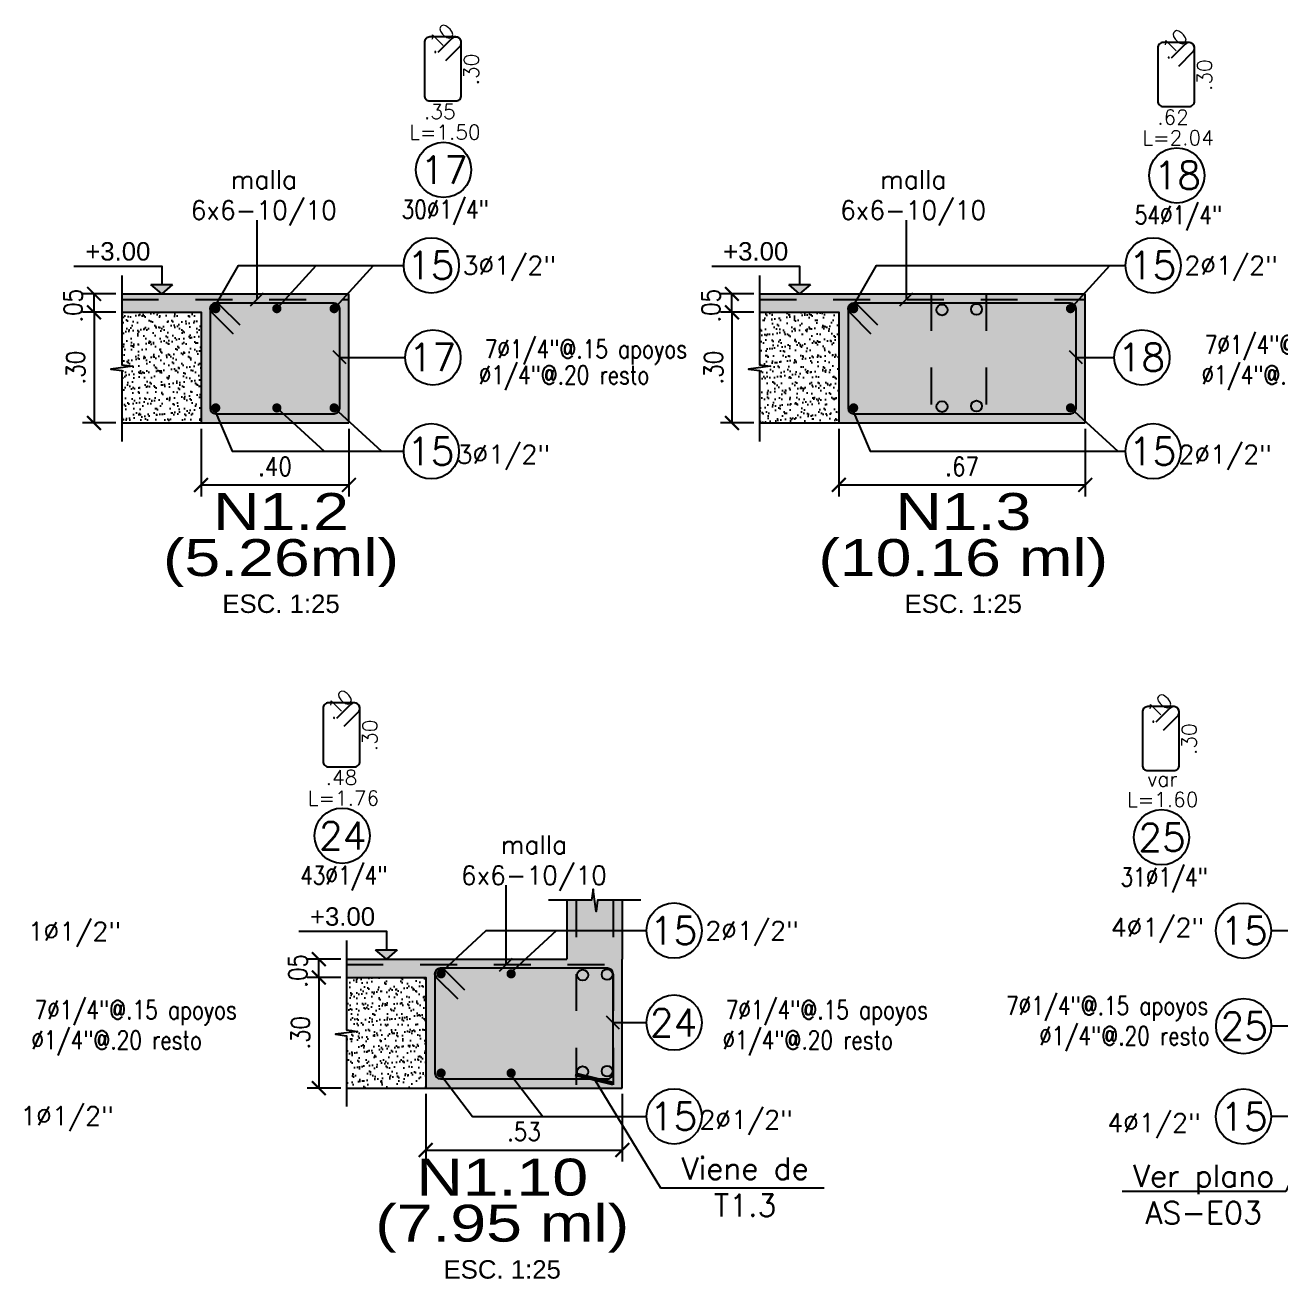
# Model space of a CAD drawing. Header units: millimetres. Extents: x -7.7 to 59, y -25.2 to 13.4.
# Drawn here: x 46.33 to 49.736, y -4.666 to -1.266 of the extents above; entities that cross this region are included whole.
import ezdxf
from ezdxf.enums import TextEntityAlignment as Align

# ---------------------------------------------------------------- set-up
doc = ezdxf.new("R2010")
doc.units = ezdxf.units.MM
doc.header["$LTSCALE"] = 0.05
doc.linetypes.add('DASHDOT2', pattern=[12.7, 6.35, -3.175, 0, -3.175])
doc.linetypes.add('HIDDEN2', pattern=[4.7625, 3.175, -1.5875])
for name, color, linetype in [('ACHURADO', 1, 'Continuous'), ('ACOTADO', 2, 'Continuous'), ('CANT_INVIS', 2, 'HIDDEN2'), ('CONT_CORTE', 4, 'Continuous'), ('TEXTO_REFUERZO', 3, 'Continuous'), ('TITULOS', 1, 'Continuous'), ('TXT_IND', 2, 'Continuous')]:
    doc.layers.add(name, color=color, linetype=linetype)
doc.styles.add('ACOTAMIENTOS', font='romans.shx', dxfattribs={"width": 0.85})
doc.styles.add('ARIAL', font='arial.ttf')
doc.styles.get("Standard").update_dxf_attribs({"font": 'romans.shx'})
doc.dimstyles.new('ACOTA_25', dxfattribs={"dimscale": 0.025, "dimtxt": 2, "dimasz": 1.5, "dimexe": 1.25, "dimexo": 0.625, "dimgap": 1, "dimtad": 1, "dimzin": 4, "dimdsep": 46, "dimtxsty": 'ACOTAMIENTOS', "dimblk1": 'ARCHTICK', "dimblk2": 'ARCHTICK', "dimsah": 1, "dimcen": 1.5, "dimclrd": 1, "dimclre": 1, "dimclrt": 256, "dimadec": 0, "dimazin": 0, "dimtfac": 1, "dimtofl": 0, "dimtmove": 2, "dimatfit": 3, "dimldrblk": 'ARCHTICK', "dimfxl": 0, "dimtolj": 1, "dimtzin": 0, "dimarcsym": 0})
pattern_1 = [(37.5, (0, -1.524376), (-0.000960019, 0.029364794), [0, -0.0231648, 0, -0.025908, 0, -0.024765]), (7.5, (0, -1.524376), (0.026971397, 0.043009506), [0, -0.0124968, 0, -0.0208788, 0, -0.008001]), (327.5, (-0.018745, -1.524376), (0.047459542, 8.6231e-05), [0, -0.00762, 0, -0.027432, 0, -0.035814]), (317.5, (-0.018745, -1.524376), (0.045813387, 0.01337576), [0, -0.00381, 0, -0.0179832, 0, -0.020574])]

# ---------------------------------------------------------------- blocks, each defined once
blk = doc.blocks.new('_ARCHTICK')
at = {"color": 0, "linetype": 'ByBlock', "const_width": 0.15}
blk.add_lwpolyline([(-0.5, -0.5), (0.5, 0.5)], dxfattribs=at)
blk = doc.blocks.new('*D56')
at = {"layer": 'ACOTADO', "color": 1, "lineweight": -2}
for p, q in [((48.3066, -2.045), (48.216, -2.045)), ((48.2472, -2.045), (48.2472, -2.345)), ((48.3066, -2.345), (48.216, -2.345))]:
    blk.add_line(p, q, dxfattribs=at)
at = {"layer": 'DEFPOINTS', "color": 0}
for p in [(48.3222, -2.045), (48.2472, -2.345), (48.3222, -2.345)]:
    blk.add_point(p, dxfattribs=at)
at = {"layer": 'ACOTADO', "color": 1, "lineweight": -2, "xscale": 0.03750000000000001, "yscale": 0.03750000000000001, "zscale": 0.03750000000000001}
for p, rotation in [((48.2472, -2.045), 90), ((48.2472, -2.345), 270)]:
    blk.add_blockref('_ARCHTICK', p, dxfattribs=dict(at, rotation=rotation))
at = {"layer": 'ACOTADO', "insert": (48.1972, -2.195), "char_height": 0.05, "attachment_point": 5, "rotation": 90, "style": 'ACOTAMIENTOS'}
blk.add_mtext('\\A1;.30', dxfattribs=at)
blk = doc.blocks.new('*D57')
at = {"layer": 'ACOTADO', "color": 1, "lineweight": -2}
for p, q in [((48.3066, -1.995), (48.216, -1.995)), ((48.2472, -2.045), (48.2472, -1.995)), ((48.3066, -2.045), (48.216, -2.045))]:
    blk.add_line(p, q, dxfattribs=at)
at = {"layer": 'DEFPOINTS', "color": 0}
for p in [(48.2472, -1.995), (48.3222, -1.995), (48.3222, -2.045)]:
    blk.add_point(p, dxfattribs=at)
at = {"layer": 'ACOTADO', "color": 1, "lineweight": -2, "xscale": 0.03750000000000001, "yscale": 0.03750000000000001, "zscale": 0.03750000000000001}
for p, rotation in [((48.2472, -1.995), 90), ((48.2472, -2.045), 270)]:
    blk.add_blockref('_ARCHTICK', p, dxfattribs=dict(at, rotation=rotation))
at = {"layer": 'ACOTADO', "insert": (48.1903, -2.0271), "char_height": 0.05, "attachment_point": 5, "rotation": 90, "style": 'ACOTAMIENTOS'}
blk.add_mtext('\\A1;.05', dxfattribs=at)
blk = doc.blocks.new('Nivel-elev')
at = {"layer": 'TXT_IND'}
blk.add_hatch(color=1, dxfattribs=at).paths.add_polyline_path([(-0.0585, 0.0506), (0.0585, 0.0506), (0, 0)])
for p, q in [((0, 0), (-0.0585, 0.0506)), ((-0.0585, 0.0506), (0.0585, 0.0506)), ((0.0585, 0.0506), (0, 0))]:
    blk.add_line(p, q, dxfattribs=at)
blk.add_lwpolyline([(-0.4759, 0.1507), (0, 0.1507), (0, 0.0506)], dxfattribs=at)
blk.add_attdef('+2.85', (-0.4759, 0.1706), '', height=0.0975, dxfattribs=at)
blk = doc.blocks.new('*D274')
at = {"layer": 'ACOTADO', "color": 1, "lineweight": -2}
for p, q in [((48.5372, -2.3606), (48.5372, -2.5442)), ((49.2055, -2.3606), (49.2055, -2.5442)), ((48.5372, -2.513), (49.2055, -2.513))]:
    blk.add_line(p, q, dxfattribs=at)
at = {"layer": 'DEFPOINTS', "color": 0}
for p in [(48.5372, -2.345), (49.2055, -2.345), (49.2055, -2.513)]:
    blk.add_point(p, dxfattribs=at)
at = {"layer": 'ACOTADO', "color": 1, "lineweight": -2, "xscale": 0.03750000000000001, "yscale": 0.03750000000000001, "zscale": 0.03750000000000001, "rotation": 180}
blk.add_blockref('_ARCHTICK', (48.5372, -2.513), dxfattribs=at)
at = {"layer": 'ACOTADO', "color": 1, "lineweight": -2, "xscale": 0.03750000000000001, "yscale": 0.03750000000000001, "zscale": 0.03750000000000001}
blk.add_blockref('_ARCHTICK', (49.2055, -2.513), dxfattribs=at)
at = {"layer": 'ACOTADO', "insert": (48.8714, -2.463), "char_height": 0.05, "attachment_point": 5, "style": 'ACOTAMIENTOS'}
blk.add_mtext('\\A1;.67', dxfattribs=at)
blk = doc.blocks.new('COTA25')
at = {"layer": 'TEXTO_REFUERZO', "color": 1}
blk.add_line((0, -0.0625), (0, 0.0625), dxfattribs=at)
at = {"layer": 'TEXTO_REFUERZO'}
blk.add_line((-0.0177, -0.0177), (0.0177, 0.0177), dxfattribs=at)
blk = doc.blocks.new('Titulos')
at = {"layer": 'TITULOS', "color": 1, "style": 'ARIAL', "width": 1.25}
blk.add_attdef('TITULO_1', text='', height=0.2, dxfattribs=at).set_placement((0, 0.25), align=Align.MIDDLE_CENTER)
at = {"layer": 'TITULOS', "style": 'ARIAL', "width": 1.25}
blk.add_attdef('TITULO_2', text='', height=0.2, dxfattribs=at).set_placement((0, 0), align=Align.MIDDLE_CENTER)
at = {"layer": 'TITULOS', "color": 2, "width": 1.25}
for tag, p in [('ESCALA_1', (0, -0.2505)), ('ESCALA_2', (0, -0.4083))]:
    blk.add_attdef(tag, text='', height=0.1, dxfattribs=at).set_placement(p, align=Align.MIDDLE_CENTER)
blk = doc.blocks.new('*D60')
at = {"layer": 'ACOTADO', "color": 1, "lineweight": -2}
for p, q in [((46.5764, -2.045), (46.4858, -2.045)), ((46.517, -2.045), (46.517, -2.345)), ((46.5764, -2.345), (46.4858, -2.345))]:
    blk.add_line(p, q, dxfattribs=at)
at = {"layer": 'DEFPOINTS', "color": 0}
for p in [(46.5921, -2.045), (46.517, -2.345), (46.5921, -2.345)]:
    blk.add_point(p, dxfattribs=at)
at = {"layer": 'ACOTADO', "color": 1, "lineweight": -2, "xscale": 0.03750000000000001, "yscale": 0.03750000000000001, "zscale": 0.03750000000000001}
for p, rotation in [((46.517, -2.045), 90), ((46.517, -2.345), 270)]:
    blk.add_blockref('_ARCHTICK', p, dxfattribs=dict(at, rotation=rotation))
at = {"layer": 'ACOTADO', "insert": (46.467, -2.195), "char_height": 0.05, "attachment_point": 5, "rotation": 90, "style": 'ACOTAMIENTOS'}
blk.add_mtext('\\A1;.30', dxfattribs=at)
blk = doc.blocks.new('*D61')
at = {"layer": 'ACOTADO', "color": 1, "lineweight": -2}
for p, q in [((46.5764, -1.995), (46.4858, -1.995)), ((46.517, -2.045), (46.517, -1.995)), ((46.5764, -2.045), (46.4858, -2.045))]:
    blk.add_line(p, q, dxfattribs=at)
at = {"layer": 'DEFPOINTS', "color": 0}
for p in [(46.517, -1.995), (46.5921, -1.995), (46.5921, -2.045)]:
    blk.add_point(p, dxfattribs=at)
at = {"layer": 'ACOTADO', "color": 1, "lineweight": -2, "xscale": 0.03750000000000001, "yscale": 0.03750000000000001, "zscale": 0.03750000000000001}
for p, rotation in [((46.517, -1.995), 90), ((46.517, -2.045), 270)]:
    blk.add_blockref('_ARCHTICK', p, dxfattribs=dict(at, rotation=rotation))
at = {"layer": 'ACOTADO', "insert": (46.4602, -2.0271), "char_height": 0.05, "attachment_point": 5, "rotation": 90, "style": 'ACOTAMIENTOS'}
blk.add_mtext('\\A1;.05', dxfattribs=at)
blk = doc.blocks.new('*D275')
at = {"layer": 'ACOTADO', "color": 1, "lineweight": -2}
for p, q in [((46.8071, -2.3606), (46.8071, -2.5442)), ((47.2083, -2.3606), (47.2083, -2.5442)), ((46.8071, -2.513), (47.2083, -2.513))]:
    blk.add_line(p, q, dxfattribs=at)
at = {"layer": 'DEFPOINTS', "color": 0}
for p in [(46.8071, -2.345), (47.2083, -2.345), (47.2083, -2.513)]:
    blk.add_point(p, dxfattribs=at)
at = {"layer": 'ACOTADO', "color": 1, "lineweight": -2, "xscale": 0.03750000000000001, "yscale": 0.03750000000000001, "zscale": 0.03750000000000001, "rotation": 180}
blk.add_blockref('_ARCHTICK', (46.8071, -2.513), dxfattribs=at)
at = {"layer": 'ACOTADO', "color": 1, "lineweight": -2, "xscale": 0.03750000000000001, "yscale": 0.03750000000000001, "zscale": 0.03750000000000001}
blk.add_blockref('_ARCHTICK', (47.2083, -2.513), dxfattribs=at)
at = {"layer": 'ACOTADO', "insert": (47.0077, -2.463), "char_height": 0.05, "attachment_point": 5, "style": 'ACOTAMIENTOS'}
blk.add_mtext('\\A1;.40', dxfattribs=at)
blk = doc.blocks.new('*D357')
at = {"layer": 'ACOTADO', "color": 1, "lineweight": -2}
for p, q in [((47.186, -3.8488), (47.0953, -3.8488)), ((47.1266, -3.8488), (47.1266, -4.1488)), ((47.186, -4.1488), (47.0953, -4.1488))]:
    blk.add_line(p, q, dxfattribs=at)
at = {"layer": 'DEFPOINTS', "color": 0}
for p in [(47.2016, -3.8488), (47.1266, -4.1488), (47.2016, -4.1488)]:
    blk.add_point(p, dxfattribs=at)
at = {"layer": 'ACOTADO', "color": 1, "lineweight": -2, "xscale": 0.03750000000000001, "yscale": 0.03750000000000001, "zscale": 0.03750000000000001}
for p, rotation in [((47.1266, -3.8488), 90), ((47.1266, -4.1488), 270)]:
    blk.add_blockref('_ARCHTICK', p, dxfattribs=dict(at, rotation=rotation))
at = {"layer": 'ACOTADO', "insert": (47.0766, -3.9988), "char_height": 0.05, "attachment_point": 5, "rotation": 90, "style": 'ACOTAMIENTOS'}
blk.add_mtext('\\A1;.30', dxfattribs=at)
blk = doc.blocks.new('*D358')
at = {"layer": 'ACOTADO', "color": 1, "lineweight": -2}
for p, q in [((47.186, -3.7988), (47.0953, -3.7988)), ((47.1266, -3.8488), (47.1266, -3.7988)), ((47.186, -3.8488), (47.0953, -3.8488))]:
    blk.add_line(p, q, dxfattribs=at)
at = {"layer": 'DEFPOINTS', "color": 0}
for p in [(47.1266, -3.7988), (47.2016, -3.7988), (47.2016, -3.8488)]:
    blk.add_point(p, dxfattribs=at)
at = {"layer": 'ACOTADO', "color": 1, "lineweight": -2, "xscale": 0.03750000000000001, "yscale": 0.03750000000000001, "zscale": 0.03750000000000001}
for p, rotation in [((47.1266, -3.7988), 90), ((47.1266, -3.8488), 270)]:
    blk.add_blockref('_ARCHTICK', p, dxfattribs=dict(at, rotation=rotation))
at = {"layer": 'ACOTADO', "insert": (47.0697, -3.8309), "char_height": 0.05, "attachment_point": 5, "rotation": 90, "style": 'ACOTAMIENTOS'}
blk.add_mtext('\\A1;.05', dxfattribs=at)
blk = doc.blocks.new('*D377')
at = {"layer": 'ACOTADO', "color": 1, "lineweight": -2}
for p, q in [((47.4166, -4.1644), (47.4166, -4.348)), ((47.9497, -4.1644), (47.9497, -4.348)), ((47.4166, -4.3168), (47.9497, -4.3168))]:
    blk.add_line(p, q, dxfattribs=at)
at = {"layer": 'DEFPOINTS', "color": 0}
for p in [(47.4166, -4.1488), (47.9497, -4.1488), (47.9497, -4.3168)]:
    blk.add_point(p, dxfattribs=at)
at = {"layer": 'ACOTADO', "color": 1, "lineweight": -2, "xscale": 0.03750000000000001, "yscale": 0.03750000000000001, "zscale": 0.03750000000000001, "rotation": 180}
blk.add_blockref('_ARCHTICK', (47.4166, -4.3168), dxfattribs=at)
at = {"layer": 'ACOTADO', "color": 1, "lineweight": -2, "xscale": 0.03750000000000001, "yscale": 0.03750000000000001, "zscale": 0.03750000000000001}
blk.add_blockref('_ARCHTICK', (47.9497, -4.3168), dxfattribs=at)
at = {"layer": 'ACOTADO', "insert": (47.6831, -4.2668), "char_height": 0.05, "attachment_point": 5, "style": 'ACOTAMIENTOS'}
blk.add_mtext('\\A1;.53', dxfattribs=at)

msp = doc.modelspace()

# ---------------------------------------------------------------- hatches: boundary and pattern name
at = {"layer": 'ACHURADO'}
h = msp.add_hatch(color=254, dxfattribs=at)
h.dxf.hatch_style = 1
h.paths.add_polyline_path([(47.2083, -1.995), (46.5921, -1.995), (46.5921, -2.045), (46.8071, -2.045), (46.8071, -2.345), (47.2083, -2.345)])
h = msp.add_hatch(color=254, dxfattribs=at)
h.dxf.hatch_style = 1
h.paths.add_polyline_path([(49.2055, -1.995), (48.3222, -1.995), (48.3222, -2.045), (48.5372, -2.045), (48.5372, -2.345), (49.2055, -2.345)])
h = msp.add_hatch(dxfattribs=at)
h.set_pattern_fill('AR-SAND', color=1, scale=0.0006, angle=360, style=0)
h.set_pattern_definition(pattern_1)
h.paths.add_polyline_path([(46.8071, -2.045), (46.5921, -2.045), (46.5921, -2.187), (46.6221, -2.191), (46.5621, -2.199), (46.5921, -2.203), (46.5921, -2.345), (46.8071, -2.345)])
h = msp.add_hatch(dxfattribs=at)
h.set_pattern_fill('AR-SAND', color=1, scale=0.0006, angle=360, style=0)
h.set_pattern_definition(pattern_1)
h.paths.add_polyline_path([(48.5372, -2.045), (48.3222, -2.045), (48.3222, -2.187), (48.3522, -2.191), (48.2922, -2.199), (48.3222, -2.203), (48.3222, -2.345), (48.5372, -2.345)])
h = msp.add_hatch(color=254, dxfattribs=at)
h.dxf.hatch_style = 1
h.paths.add_polyline_path([(47.9497, -3.7988), (47.9497, -3.6395), (47.8827, -3.6395), (47.8787, -3.6695), (47.8707, -3.6095), (47.8667, -3.6395), (47.7997, -3.6395), (47.7997, -3.7988), (47.2016, -3.7988), (47.2016, -3.8488), (47.4166, -3.8488), (47.4166, -4.1488), (47.9497, -4.1488)])
h = msp.add_hatch(dxfattribs=at)
h.set_pattern_fill('AR-SAND', color=1, scale=0.0006, angle=360, style=0)
h.set_pattern_definition([(37.5, (-9.305468, -3.564204), (-0.000960019, 0.029364794), [0, -0.0231648, 0, -0.025908, 0, -0.024765]), (7.5, (-9.305468, -3.564204), (0.026971397, 0.043009506), [0, -0.0124968, 0, -0.0208788, 0, -0.008001]), (327.5, (-9.324213, -3.564204), (0.047459542, 8.6231e-05), [0, -0.00762, 0, -0.027432, 0, -0.035814]), (317.5, (-9.324213, -3.564204), (0.045813387, 0.01337576), [0, -0.00381, 0, -0.0179832, 0, -0.020574])])
h.paths.add_polyline_path([(47.4166, -3.8488), (47.2016, -3.8488), (47.2016, -3.9908), (47.2316, -3.9948), (47.1716, -4.0028), (47.2016, -4.0068), (47.2016, -4.1488), (47.4166, -4.1488)])

# ---------------------------------------------------------------- linework, layer by layer
for p, q in [((46.5921, -2.345), (46.8071, -2.345)), ((48.3222, -2.345), (48.5372, -2.345)), ((47.2016, -4.1488), (47.4166, -4.1488))]:
    msp.add_line(p, q, dxfattribs=at)
at = {"layer": 'ACOTADO'}
for centre in [(48.817, -2.0384), (48.9106, -2.0368), (48.817, -2.3006), (48.9106, -2.2991), (47.8423, -3.8422), (47.9087, -3.8406), (47.8423, -4.1044), (47.9087, -4.1028)]:
    msp.add_circle(centre, 0.0148, dxfattribs=at)
at = {"layer": 'CANT_INVIS', "ltscale": 0.25}
for p, q in [((48.7872, -1.995), (48.7872, -2.345)), ((48.9372, -1.995), (48.9372, -2.345)), ((47.8247, -3.6395), (47.8247, -4.1488)), ((47.9247, -3.6395), (47.9247, -4.1488))]:
    msp.add_line(p, q, dxfattribs=at)
at = {"layer": 'CONT_CORTE'}
for p, q in [((46.5921, -1.995), (47.2083, -1.995)), ((48.3222, -1.995), (49.2055, -1.995)), ((46.8071, -2.345), (47.2083, -2.345)), ((48.5372, -2.345), (49.2055, -2.345)), ((47.7997, -3.6395), (47.7997, -3.7988)), ((47.9497, -3.6395), (47.9497, -3.7988)), ((47.2016, -3.7988), (47.7997, -3.7988)), ((47.4166, -4.1488), (47.9497, -4.1488))]:
    msp.add_line(p, q, dxfattribs=at)
at = {"layer": 'CONT_CORTE', "color": 1}
for points in [[(46.5921, -1.945), (46.5921, -2.187), (46.6221, -2.191), (46.5621, -2.199), (46.5921, -2.203), (46.5921, -2.395)], [(48.3222, -1.945), (48.3222, -2.187), (48.3522, -2.191), (48.2922, -2.199), (48.3222, -2.203), (48.3222, -2.395)], [(47.9997, -3.6395), (47.8827, -3.6395), (47.8787, -3.6695), (47.8707, -3.6095), (47.8667, -3.6395), (47.7497, -3.6395)], [(47.2016, -3.7488), (47.2016, -3.9908), (47.2316, -3.9948), (47.1716, -4.0028), (47.2016, -4.0068), (47.2016, -4.1988)]]:
    msp.add_lwpolyline(points, dxfattribs=at)
at = {"layer": 'CONT_CORTE'}
for points in [[(47.2083, -2.345), (47.2083, -1.995), (47.2083, -1.995)], [(49.2055, -2.345), (49.2055, -1.995), (49.2055, -1.995)], [(46.5921, -2.045), (46.8071, -2.045), (46.8071, -2.345)], [(48.3222, -2.045), (48.5372, -2.045), (48.5372, -2.345)], [(47.9497, -4.1488), (47.9497, -3.7988), (47.9497, -3.7988)], [(47.2016, -3.8488), (47.4166, -3.8488), (47.4166, -4.1488)]]:
    msp.add_lwpolyline(points, dxfattribs=at)
at = {"layer": 'TEXTO_REFUERZO', "color": 1, "ltscale": 0.2}
for p, q in [((46.9587, -1.795), (46.9587, -2.01)), ((48.7199, -1.795), (48.7199, -2.01)), ((47.634, -3.5988), (47.634, -3.8138))]:
    msp.add_line(p, q, dxfattribs=at)
at = {"layer": 'TEXTO_REFUERZO'}
for p, q in [((46.941, -2.0277), (46.9763, -1.9923)), ((48.7023, -2.0277), (48.7376, -1.9923)), ((47.6163, -3.8314), (47.6517, -3.7961))]:
    msp.add_line(p, q, dxfattribs=at)
at = {"layer": 'TEXTO_REFUERZO', "color": 5}
for p, q in [((46.8321, -2.035), (46.8321, -2.305)), ((47.1683, -2.02), (46.8471, -2.02)), ((47.1833, -2.3046), (47.1833, -2.035)), ((48.5622, -2.035), (48.5622, -2.305)), ((49.1655, -2.02), (48.5772, -2.02)), ((49.1805, -2.3046), (49.1805, -2.035)), ((46.8471, -2.32), (47.1683, -2.32)), ((48.5772, -2.32), (49.1655, -2.32)), ((47.4416, -3.8388), (47.4416, -4.1088)), ((47.9097, -3.8238), (47.4566, -3.8238)), ((47.9247, -4.1083), (47.9247, -3.8388)), ((47.4566, -4.1238), (47.9097, -4.1238))]:
    msp.add_line(p, q, dxfattribs=at)
at = {"layer": 'TEXTO_REFUERZO', "color": 1}
for p, q in [((50.2508, -3.722), (49.7096, -3.722)), ((50.2536, -4.2259), (49.7096, -4.2259))]:
    msp.add_line(p, q, dxfattribs=at)
at = {"layer": 'TEXTO_REFUERZO', "color": 5}
for points in [[(47.4708, -1.3619), (47.5088, -1.3239, 0.668179), (47.4982, -1.2983), (47.4282, -1.2983, 0.414214), (47.4132, -1.3133), (47.4132, -1.4569, 0.414214), (47.4282, -1.4719), (47.4982, -1.4719, 0.414214), (47.5132, -1.4569), (47.5132, -1.3133, 0.668179), (47.4876, -1.3027), (47.4496, -1.3407)], [(49.4595, -1.377), (49.4976, -1.339, 0.668179), (49.487, -1.3134), (49.417, -1.3134, 0.414214), (49.402, -1.3284), (49.402, -1.472, 0.414214), (49.417, -1.487), (49.487, -1.487, 0.414214), (49.502, -1.472), (49.502, -1.3284, 0.668179), (49.4764, -1.3178), (49.4383, -1.3558)], [(47.1957, -3.1676), (47.2337, -3.1296, 0.668179), (47.2231, -3.104), (47.1531, -3.104, 0.414214), (47.1381, -3.119), (47.1381, -3.2626, 0.414214), (47.1531, -3.2776), (47.2231, -3.2776, 0.414214), (47.2381, -3.2626), (47.2381, -3.119, 0.668179), (47.2125, -3.1084), (47.1745, -3.1464)], [(49.418, -3.1778), (49.456, -3.1398, 0.668179), (49.4454, -3.1142), (49.3754, -3.1142, 0.414214), (49.3604, -3.1292), (49.3604, -3.2728, 0.414214), (49.3754, -3.2878), (49.4454, -3.2878, 0.414214), (49.4604, -3.2728), (49.4604, -3.1292, 0.668179), (49.4348, -3.1186), (49.3968, -3.1566)]]:
    msp.add_lwpolyline(points, format="xyb", dxfattribs=at)
at = {"layer": 'TEXTO_REFUERZO', "color": 1}
for points in [[(46.8421, -2.035), (46.9092, -1.9178), (47.3568, -1.9178)], [(47.0085, -2.0396), (47.1191, -1.9178)], [(47.1641, -2.0396), (47.2746, -1.9178)], [(48.5722, -2.035), (48.6393, -1.9178), (49.3146, -1.9178)], [(49.1613, -2.0396), (49.2719, -1.9178)], [(47.1833, -2.1674), (47.3613, -2.1674)], [(49.1805, -2.1674), (49.2844, -2.1674)], [(46.8421, -2.3046), (46.892, -2.4217), (47.3568, -2.4217)], [(47.0127, -2.3042), (47.141, -2.4217)], [(47.1683, -2.3042), (47.2965, -2.4217)], [(48.5722, -2.3046), (48.6222, -2.4217), (49.3146, -2.4217)], [(49.1655, -2.3042), (49.2938, -2.4217)], [(47.4537, -3.8388), (47.5809, -3.7216), (48.0153, -3.7216)], [(47.6437, -3.8388), (47.7709, -3.7216)], [(47.9247, -3.9712), (48.0153, -3.9712)], [(49.8191, -3.9806), (49.7102, -3.9806)], [(47.4537, -4.1083), (47.5439, -4.2255), (48.0153, -4.2255)], [(47.6437, -4.1083), (47.7339, -4.2255)]]:
    msp.add_lwpolyline(points, dxfattribs=at)
at = {"layer": 'TEXTO_REFUERZO', "linetype": 'DASHDOT2', "ltscale": 0.25}
for points in [[(46.5921, -2.01), (47.2083, -2.01)], [(48.3222, -2.01), (49.2055, -2.01)], [(47.2016, -3.8138), (47.9497, -3.8138)]]:
    msp.add_lwpolyline(points, dxfattribs=at)
at = {"layer": 'TEXTO_REFUERZO', "color": 5}
for points in [[(46.9121, -2.0788), (46.8577, -2.0244, 1), (46.8365, -2.0456), (46.893, -2.1022), (46.8365, -2.0456, -1), (46.8577, -2.0244)], [(48.6422, -2.0788), (48.5879, -2.0244, 1), (48.5666, -2.0456), (48.6232, -2.1022), (48.5666, -2.0456, -1), (48.5879, -2.0244)], [(47.5216, -3.8826), (47.4672, -3.8282, 1), (47.446, -3.8494), (47.5026, -3.9059), (47.446, -3.8494, -1), (47.4672, -3.8282)]]:
    msp.add_lwpolyline(points, format="xyb", close=True, dxfattribs=at)
at = {"layer": 'TEXTO_REFUERZO', "color": 1, "const_width": 0.0125}
for points in [[(46.8408, -2.035, -1), (46.8533, -2.035, -1)], [(47.019, -2.035, 1), (47.0065, -2.035, 1)], [(47.1745, -2.035, 1), (47.162, -2.035, 1)], [(48.571, -2.035, -1), (48.5835, -2.035, -1)], [(49.1718, -2.035, 1), (49.1593, -2.035, 1)], [(46.8408, -2.3042, -1), (46.8533, -2.3042, -1)], [(47.019, -2.3042, 1), (47.0065, -2.3042, 1)], [(47.1745, -2.3042, 1), (47.162, -2.3042, 1)], [(48.571, -2.3042, -1), (48.5835, -2.3042, -1)], [(49.1718, -2.3042, 1), (49.1593, -2.3042, 1)], [(47.4645, -3.8388, 1), (47.452, -3.8388, 1)], [(47.6545, -3.8388, 1), (47.642, -3.8388, 1)], [(47.4645, -4.108, 1), (47.452, -4.108, 1)], [(47.6545, -4.108, 1), (47.642, -4.108, 1)]]:
    msp.add_lwpolyline(points, format="xyb", close=True, dxfattribs=at)
at = {"layer": 'TEXTO_REFUERZO', "color": 3}
for centre in [(47.465, -1.6587), (49.4538, -1.6738), (47.4318, -1.9178), (49.3896, -1.9178), (47.4363, -2.1674), (49.3594, -2.1674), (47.4318, -2.4217), (49.3896, -2.4217), (47.19, -3.4644), (49.4123, -3.4685), (48.0903, -3.7216), (49.6346, -3.722), (48.0903, -3.9712), (49.6352, -3.9806), (48.0903, -4.2255), (49.6346, -4.2259)]:
    msp.add_circle(centre, 0.075, dxfattribs=at)
at = {"layer": 'TEXTO_REFUERZO', "color": 5}
for centre, start, end in [((46.8471, -2.035), 90, 180), ((47.1683, -2.035), 360, 90), ((48.5772, -2.035), 90, 180), ((49.1655, -2.035), 360, 90), ((46.8471, -2.305), 180, 270), ((47.1683, -2.305), 270.0156, 1.5919), ((48.5772, -2.305), 180, 270), ((49.1655, -2.305), 270.0156, 1.5919), ((47.4566, -3.8388), 90, 180), ((47.9097, -3.8388), 360, 90), ((47.4566, -4.1088), 180, 270), ((47.9097, -4.1088), 270.0156, 1.5919)]:
    msp.add_arc(centre, 0.015, start, end, dxfattribs=at)

# ---------------------------------------------------------------- block references
at = {"layer": 'TEXTO_REFUERZO', "color": 5, "xscale": -1}
for p in [(47.1833, -2.1674), (49.1805, -2.1674), (47.9247, -3.9712)]:
    msp.add_blockref('COTA25', p, dxfattribs=at)
at = {"layer": 'TITULOS'}
ref = msp.add_blockref('Titulos', (47.0242, -2.71), dxfattribs=dict(at, xscale=0.5, yscale=0.5, zscale=0.5))
ref.add_attrib('TITULO_1', 'N1.2', dxfattribs={"color": 1, "height": 0.1, "style": 'ARIAL', "width": 1.25}).set_placement((47.0242, -2.585), align=Align.MIDDLE_CENTER)
ref.add_attrib('TITULO_2', '(5.26ml)', dxfattribs={"height": 0.1, "style": 'ARIAL', "width": 1.25}).set_placement((47.0242, -2.71), align=Align.MIDDLE_CENTER)
ref.add_attrib('ESCALA_1', 'ESC. 1:25', dxfattribs={"color": 2, "height": 0.05, "style": 'ARIAL'}).set_placement((47.0242, -2.8352), align=Align.MIDDLE_CENTER)
ref = msp.add_blockref('Titulos', (48.8747, -2.71), dxfattribs=dict(at, xscale=0.5, yscale=0.5, zscale=0.5))
ref.add_attrib('TITULO_1', 'N1.3', dxfattribs={"color": 1, "height": 0.1, "style": 'ARIAL', "width": 1.25}).set_placement((48.8747, -2.585), align=Align.MIDDLE_CENTER)
ref.add_attrib('TITULO_2', '(10.16 ml)', dxfattribs={"height": 0.1, "style": 'ARIAL', "width": 1.25}).set_placement((48.8747, -2.71), align=Align.MIDDLE_CENTER)
ref.add_attrib('ESCALA_1', 'ESC. 1:25', dxfattribs={"color": 2, "height": 0.05, "style": 'ARIAL'}).set_placement((48.8747, -2.8352), align=Align.MIDDLE_CENTER)
ref = msp.add_blockref('Titulos', (47.6241, -4.5151), dxfattribs=dict(at, xscale=0.5, yscale=0.5, zscale=0.5))
ref.add_attrib('TITULO_1', 'N1.10', dxfattribs={"color": 1, "height": 0.1, "style": 'ARIAL', "width": 1.25}).set_placement((47.6241, -4.3901), align=Align.MIDDLE_CENTER)
ref.add_attrib('TITULO_2', '(7.95 ml)', dxfattribs={"height": 0.1, "style": 'ARIAL', "width": 1.25}).set_placement((47.6241, -4.5151), align=Align.MIDDLE_CENTER)
ref.add_attrib('ESCALA_1', 'ESC. 1:25', dxfattribs={"color": 2, "height": 0.05, "style": 'ARIAL'}).set_placement((47.6241, -4.6404), align=Align.MIDDLE_CENTER)
at = {"layer": 'TXT_IND'}
ref = msp.add_blockref('Nivel-elev', (46.7004, -1.995), dxfattribs=dict(at, xscale=0.5, yscale=0.5, zscale=0.5))
ref.add_attrib('+2.85', '+3.00', dxfattribs={"height": 0.05, "style": 'ARIAL'}).set_placement((46.5815, -1.9196), align=Align.BOTTOM_CENTER)
ref = msp.add_blockref('Nivel-elev', (48.4306, -1.995), dxfattribs=dict(at, xscale=0.5, yscale=0.5, zscale=0.5))
ref.add_attrib('+2.85', '+3.00', dxfattribs={"height": 0.05, "style": 'ARIAL'}).set_placement((48.3116, -1.9196), align=Align.BOTTOM_CENTER)
ref = msp.add_blockref('Nivel-elev', (47.31, -3.7988), dxfattribs=dict(at, xscale=0.5, yscale=0.5, zscale=0.5))
ref.add_attrib('+2.85', '+3.00', dxfattribs={"height": 0.05, "style": 'ARIAL'}).set_placement((47.191, -3.7234), align=Align.BOTTOM_CENTER)

# ---------------------------------------------------------------- texts
at = {"layer": 'TEXTO_REFUERZO', "color": 2}
for s, rotation, p in [('.10', 45, (47.4542, -1.302)), ('.10', 45, (49.443, -1.317)), ('.30', 90, (47.5404, -1.3865)), ('.30', 90, (49.5292, -1.4016)), ('.10', 45, (47.1791, -3.1077)), ('.10', 45, (49.4014, -3.1178)), ('.30', 90, (47.2653, -3.1922)), ('.30', 90, (49.4876, -3.2024))]:
    msp.add_text(s, height=0.04, rotation=rotation, dxfattribs=at).set_placement(p, align=Align.MIDDLE_CENTER)
for s, p in [('.35', (47.4549, -1.5008)), ('.62', (49.4436, -1.5159)), ('L=1.50', (47.4685, -1.5565)), ('L=2.04', (49.4573, -1.5716)), ('.48', (47.1884, -3.3065)), ('var', (49.4144, -3.3106)), ('L=1.76', (47.1935, -3.3622)), ('L=1.60', (49.4157, -3.3663))]:
    msp.add_text(s, height=0.04, dxfattribs=at).set_placement(p, align=Align.MIDDLE_CENTER)
at = {"layer": 'TEXTO_REFUERZO', "color": 3}
for s, p in [('17', (47.4665, -1.6587)), ('18', (49.4553, -1.6738)), ('15', (47.4303, -1.9178)), ('15', (49.3881, -1.9178)), ('17', (47.4348, -2.1674)), ('18', (49.3579, -2.1674)), ('15', (47.4303, -2.4217)), ('15', (49.3881, -2.4217)), ('24', (47.1915, -3.4644)), ('25', (49.4138, -3.4685)), ('15', (48.0888, -3.7216)), ('15', (49.6361, -3.722)), ('24', (48.0888, -3.9712)), ('25', (49.6367, -3.9806)), ('15', (48.0888, -4.2255)), ('15', (49.6361, -4.2259))]:
    msp.add_text(s, height=0.075, dxfattribs=at).set_placement(p, align=Align.MIDDLE_CENTER)
at = {"layer": 'TEXTO_REFUERZO', "color": 2, "width": 0.8}
for s, p in [('30%%C1/4"', (47.3511, -1.7659)), ('54%%C1/4"', (49.3398, -1.781)), ('43%%C1/4"', (47.076, -3.5716)), ('31%%C1/4"', (49.3012, -3.5767))]:
    msp.add_text(s, height=0.05, dxfattribs=at).set_placement(p, align=Align.MIDDLE_LEFT)
at = {"layer": 'TEXTO_REFUERZO', "color": 2}
for s, p in [('3%%C1/2"', (47.5168, -1.9178)), ('2%%C1/2"', (49.4746, -1.9178)), ('3%%C1/2"', (47.5007, -2.4303)), ('2%%C1/2"', (49.4585, -2.4303)), ('4%%C1/2"', (49.2748, -3.7127)), ('1%%C1/2"', (46.337, -3.7236)), ('2%%C1/2"', (48.1753, -3.7216)), ('1%%C1/2"', (46.3172, -4.2239)), ('2%%C1/2"', (48.1592, -4.2341)), ('4%%C1/2"', (49.2655, -4.2428))]:
    msp.add_text(s, height=0.05, dxfattribs=at).set_placement(p, align=Align.MIDDLE_LEFT)
at = {"layer": 'TEXTO_REFUERZO', "color": 2, "width": 0.8}
for s, p in [('7%%C1/4"@.15 apoyos', (48.1252, -2.1444)), ('7%%C1/4"@.15 apoyos', (50.078, -2.1326)), ('%%C1/4"@.20 resto', (48.0234, -2.2147)), ('%%C1/4"@.20 resto', (49.9836, -2.2147)), ('7%%C1/4"@.15 apoyos', (46.9042, -3.9364)), ('7%%C1/4"@.15 apoyos', (48.7787, -3.9364)), ('7%%C1/4"@.15 apoyos', (49.539, -3.925)), ('%%C1/4"@.20 resto', (46.8099, -4.0184)), ('%%C1/4"@.20 resto', (48.6844, -4.0184)), ('%%C1/4"@.20 resto', (49.5435, -4.007))]:
    msp.add_text(s, height=0.05, dxfattribs=at).set_placement(p, align=Align.MIDDLE_RIGHT)
at = {"layer": 'TEXTO_REFUERZO', "color": 2, "char_height": 0.05, "attachment_point": 8}
for insert, width in [((46.9774, -1.8097), 0.77905), ((48.7387, -1.8097), 0.77905), ((47.7101, -3.6134), 0.893841)]:
    msp.add_mtext('malla\\P6x6-10/10', dxfattribs=dict(at, insert=insert, width=width))
at = {"layer": 'TXT_IND', "color": 4, "char_height": 0.06, "attachment_point": 8}
for s, insert in [('Viene de\\PT1.3', (48.2832, -4.4966)), ('Ver plano\\PAS-E03', (49.5268, -4.5166))]:
    msp.add_mtext(s, dxfattribs=dict(at, insert=insert))

# ---------------------------------------------------------------- dimensions: what is measured, and where the dimension line sits
at = {"layer": 'ACOTADO'}
for base, p1, p2, picture, middle in [((46.517, -1.995), (46.5921, -2.045), (46.5921, -1.995), '*D61', (46.4602, -2.0271)), ((48.2472, -1.995), (48.3222, -2.045), (48.3222, -1.995), '*D57', (48.1903, -2.0271)), ((47.1266, -3.7988), (47.2016, -3.8488), (47.2016, -3.7988), '*D358', (47.0697, -3.8309))]:
    dim = msp.add_linear_dim(base=base, p1=p1, p2=p2, angle=90, dimstyle='ACOTA_25', dxfattribs=at)
    dim.commit()
    dim.dimension.update_dxf_attribs({"geometry": picture, "text_midpoint": middle, "dimtype": 160})
for base, p1, p2, picture, middle in [((46.517, -2.345), (46.5921, -2.045), (46.5921, -2.345), '*D60', (46.467, -2.195)), ((48.2472, -2.345), (48.3222, -2.045), (48.3222, -2.345), '*D56', (48.1972, -2.195)), ((47.1266, -4.1488), (47.2016, -3.8488), (47.2016, -4.1488), '*D357', (47.0766, -3.9988))]:
    dim = msp.add_linear_dim(base=base, p1=p1, p2=p2, angle=90, dimstyle='ACOTA_25', dxfattribs=at)
    dim.commit()
    dim.dimension.update_dxf_attribs({"geometry": picture, "text_midpoint": middle})
for base, p1, p2, picture, middle in [((47.2083, -2.513), (46.8071, -2.345), (47.2083, -2.345), '*D275', (47.0077, -2.463)), ((49.2055, -2.513), (48.5372, -2.345), (49.2055, -2.345), '*D274', (48.8714, -2.463)), ((47.9497, -4.3168), (47.4166, -4.1488), (47.9497, -4.1488), '*D377', (47.6831, -4.2668))]:
    dim = msp.add_linear_dim(base=base, p1=p1, p2=p2, dimstyle='ACOTA_25', dxfattribs=at)
    dim.commit()
    dim.dimension.update_dxf_attribs({"geometry": picture, "text_midpoint": middle})

# ---------------------------------------------------------------- leaders
at = {"layer": 'TXT_IND'}
for points in [[(47.8734, -4.1238), (48.0532, -4.4195), (48.4971, -4.4195)], [(49.8422, -4.2227), (49.7498, -4.4295), (49.3059, -4.4295)]]:
    msp.add_leader(points, dimstyle='ACOTA_25', override={"dimasz": 3, "dimgap": 1, "dimtad": 0}, dxfattribs=at)

doc.saveas('drawing.dxf')
